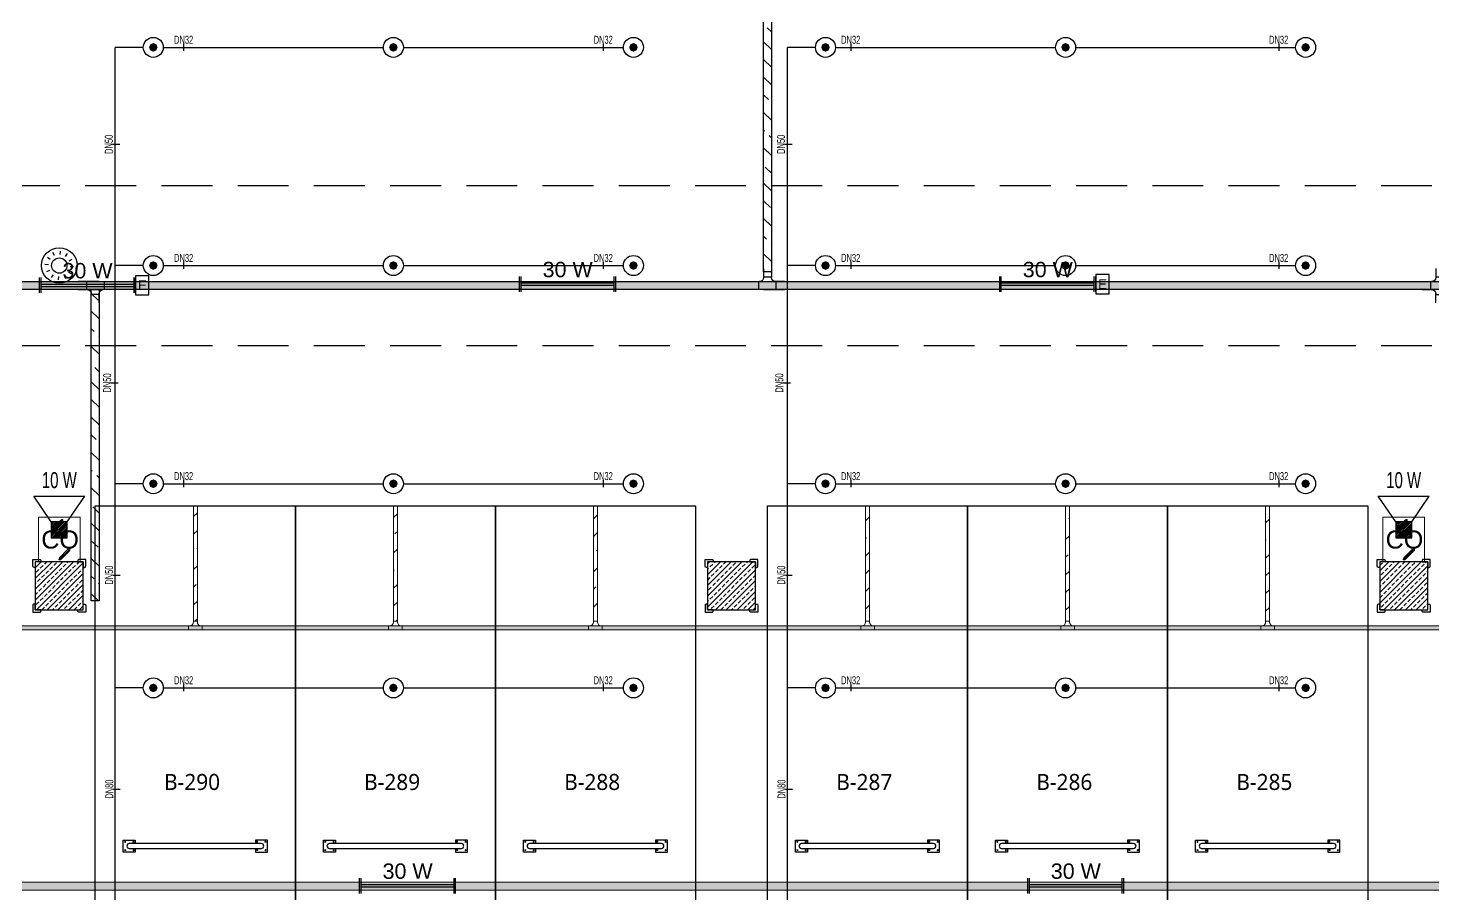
# Model space of a CAD drawing. Header units: millimetres. Extents: x -379292 to 1221486, y 92049 to 447512.
# Drawn here: x -218145 to -200590, y 212771 to 223584 of the extents above; entities that cross this region are included whole.
import ezdxf
from ezdxf.enums import TextEntityAlignment as Align

# ---------------------------------------------------------------- set-up
doc = ezdxf.new("R2010")
doc.units = ezdxf.units.MM
doc.linetypes.add('HIDDEN', pattern=[9.525, 6.35, -3.175])
for name, color, linetype in [('-M-YNGN-BORUID', 7, 'Continuous'), ('-M-YNGN-BORUUZUN', 7, 'Continuous'), ('-M-YNGN-BORUYUK', 7, 'Continuous'), ('-M-YNGN-SPR-YUK', 7, 'Continuous'), ('-M-YNGN-ZON3-CAP-', 7, 'Continuous'), ('-M-YNGN-ZON3-SPR-', 7, 'Continuous'), ('05_HATCH CONCRETE', 141, 'Continuous'), ('05_SYMBOL', 2, 'Continuous'), ('08_DEDECTOR FLASOR', 3, 'Continuous'), ('08_HORN', 4, 'Continuous'), ('08_LAMP', 4, 'Continuous'), ('08_LOUD SYSTEM', 4, 'Continuous'), ('202-A-Y-MahalAd', 141, 'Continuous'), ('E_CT_ZA', 6, 'Continuous')]:
    doc.layers.add(name, color=color, linetype=linetype)
doc.layers.add('-M-YNGN-SPR-CAPCIZGI', color=188, linetype='Continuous', plot=False)
for name, color, linetype, lineweight in [('-M-YNGN-ZON3', 6, 'SP', 30), ('08_DEDECTOR', 3, 'Continuous', 9), ('E_CT_AYDINLATMA', 3, 'Continuous', 9), ('E_CT_KIRMIZI', 1, 'Continuous', 9)]:
    doc.layers.add(name, color=color, linetype=linetype, lineweight=lineweight)
doc.styles.add('CIZGI', font='tahoma.ttf', dxfattribs={"width": 0.8, "oblique": 20})
doc.styles.add('HCAD', font='HCAD.SHX', dxfattribs={"width": 0.8, "height": 0.2})
doc.styles.add('PIPESIZE', font='hcad.shx', dxfattribs={"width": 0.8})
doc.styles.add('SPR-NOT', font='romans.shx')
doc.styles.get("Standard").update_dxf_attribs({"font": 'segoeuil.ttf'})
doc.styles.add('TR', font='tsimpali.shx', dxfattribs={"width": 0.7})
doc.styles.add('YAZI-2', font='arial.ttf', dxfattribs={"height": 2})
doc.styles.add('YAZI-3', font='arial.ttf', dxfattribs={"height": 3})
doc.linetypes.add('SP', pattern='A,2,-0.1,["SP",CIZGI,S=0.14,R=0.2,X=0,Y=-0.07],-0.255', length=2.355)
pattern_1 = [(225, (905000, -3e-07), (67.351921, -67.351921), []), (225, (904932.65, -3e-07), (67.351921, -67.351921), [47.625, -23.8125])]

# ---------------------------------------------------------------- blocks, each defined once
blk = doc.blocks.new('202_Vida')
at = {"color": 0, "linetype": 'ByBlock', "ltscale": 0.2}
for points in [[(1, 0), (-1, 0)], [(0, 1), (0, -1)]]:
    blk.add_lwpolyline(points, dxfattribs=at)
at = {"color": 0, "linetype": 'ByBlock'}
for radius in [0.42, 0.23, 0.155]:
    blk.add_circle((0, 0), radius, dxfattribs=at)
blk = doc.blocks.new('202_Stoper')
at = {"color": 0, "linetype": 'ByBlock'}
for points in [[(-750, -30), (-750, -75), (-900, -75), (-900, 75), (-750, 75), (-750, 30)], [(750, -30), (750, -75), (900, -75), (900, 75), (750, 75), (750, 30)]]:
    blk.add_lwpolyline(points, dxfattribs=at)
blk.add_lwpolyline([(825, -30, 1), (825, 30), (-825, 30, 1), (-825, -30)], format="xyb", close=True, dxfattribs=at)
at = {"color": 0, "linetype": 'ByBlock', "yscale": 10, "zscale": 10, "rotation": 180}
for p, xscale in [((-877, 53), -10), ((-772, 53), 10), ((772, 53), -10), ((877, 53), 10)]:
    blk.add_blockref('202_Vida', p, dxfattribs=dict(at, xscale=xscale))
at = {"color": 0, "linetype": 'ByBlock', "yscale": 10, "zscale": 10}
for p, xscale in [((-877, -52), 10), ((-772, -52), -10), ((772, -52), 10), ((877, -52), -10)]:
    blk.add_blockref('202_Vida', p, dxfattribs=dict(at, xscale=xscale))
blk = doc.blocks.new('202_Mahalblok')
at = {"color": 0, "linetype": 'ByBlock', "flags": 128}
blk.add_lwpolyline([(0, 0), (0, 5000), (2500, 5000), (2500, 0)], close=True, dxfattribs=at)
at = {"color": 252}
blk.add_blockref('202_Stoper', (1250, 750), dxfattribs=at)
at = {"color": 0, "linetype": 'ByBlock', "ltscale": 25}
blk.add_attdef('MAHALNO', text='', height=200, dxfattribs=at).set_placement((1209, 1390), align=Align.BOTTOM_CENTER)
blk = doc.blocks.new('bariyer')
at = {"color": 8, "ltscale": 25}
blk.add_lwpolyline([(0, -70), (15, -70, 0.414214), (30, -55), (30, 30), (-55, 30, 0.414214), (-70, 15), (-70, 0), (0, 0)], format="xyb", close=True, dxfattribs=at)
blk = doc.blocks.new('OtoParkBodrumKatMimari')
at = {"layer": '05_HATCH CONCRETE'}
h = blk.add_hatch(dxfattribs=at)
h.set_pattern_fill('ANSI33', color=8, scale=15, angle=180, style=0)
h.set_pattern_definition(pattern_1)
h.paths.add_polyline_path([(28900, 116100), (28300, 116100), (28300, 115500), (28900, 115500)])
h = blk.add_hatch(dxfattribs=at)
h.set_pattern_fill('ANSI33', color=8, scale=15, angle=180, style=0)
h.set_pattern_definition(pattern_1)
h.paths.add_polyline_path([(37300, 116100), (36700, 116100), (36700, 115500), (37300, 115500)])
h = blk.add_hatch(dxfattribs=at)
h.set_pattern_fill('ANSI33', color=8, scale=15, angle=180, style=0)
h.set_pattern_definition(pattern_1)
h.paths.add_polyline_path([(45700, 116100), (45100, 116100), (45100, 115500), (45700, 115500)])
at = {"color": 5}
for points in [[(28900, 116100), (28300, 116100), (28300, 115500), (28900, 115500)], [(37300, 116100), (36700, 116100), (36700, 115500), (37300, 115500)], [(45700, 116100), (45100, 116100), (45100, 115500), (45700, 115500)]]:
    blk.add_lwpolyline(points, close=True, dxfattribs=at)
at = {"layer": '05_SYMBOL', "color": 252, "linetype": 'HIDDEN', "ltscale": 100}
for points in [[(19400, 120800), (128500, 120800)], [(19400, 118800), (135650, 118800)]]:
    blk.add_lwpolyline(points, dxfattribs=at)
at = {"layer": '05_SYMBOL', "color": 8, "xscale": -1}
for p in [(28300, 116100), (36700, 116100), (45100, 116100)]:
    blk.add_blockref('bariyer', p, dxfattribs=at)
at = {"layer": '05_SYMBOL', "color": 8}
for p in [(28900, 116100), (37300, 116100), (45700, 116100)]:
    blk.add_blockref('bariyer', p, dxfattribs=at)
at = {"layer": '05_SYMBOL', "color": 8, "rotation": 180}
for p in [(28300, 115500), (36700, 115500), (45100, 115500)]:
    blk.add_blockref('bariyer', p, dxfattribs=at)
at = {"layer": '05_SYMBOL', "color": 8, "xscale": -1, "rotation": 180}
for p in [(28900, 115500), (37300, 115500), (45700, 115500)]:
    blk.add_blockref('bariyer', p, dxfattribs=at)
at = {"layer": '202-A-Y-MahalAd', "color": 8, "ltscale": 25}
for p, values in [((29050, 111800), {'MAHALNO': 'B-290'}), ((31550, 111800), {'MAHALNO': 'B-289'}), ((34050, 111800), {'MAHALNO': 'B-288'}), ((37450, 111800), {'MAHALNO': 'B-287'}), ((39950, 111800), {'MAHALNO': 'B-286'}), ((42450, 111800), {'MAHALNO': 'B-285'})]:
    blk.add_blockref('202_Mahalblok', p, dxfattribs=at).add_auto_attribs(values)
blk = doc.blocks.new('SP-C-UP-12')
at = {"ltscale": 10}
blk.add_line((0, 0), (0, 0), dxfattribs=at)
at = {"color": 1, "linetype": 'Continuous'}
blk.add_circle((0, 0), 12.5, dxfattribs=at)
at = {"ltscale": 10}
for points in [[(-5.4, 0), (-3.8, 3.8), (-3.8, -3.8), (0, 5.4)], [(-3.8, -3.8), (0, 5.4), (0, -5.4), (3.8, 3.8)], [(0, -5.4), (3.8, 3.8), (3.8, -3.8), (5.4, 0)]]:
    blk.add_solid(points, dxfattribs=at)
at = {"layer": '-M-YNGN-SPR-YUK', "style": 'SPR-NOT', "width": 0.5, "flags": 9}
for tag, p in [('YUK', (0, 17.8)), ('CAP', (0, 14.4)), ('TIP', (0.2, 10.8))]:
    blk.add_attdef(tag, text='', height=2.5, dxfattribs=at).set_placement(p, align=Align.MIDDLE_CENTER)
blk = doc.blocks.new('SPRKL100')
at = {"layer": '-M-YNGN-SPR-CAPCIZGI'}
blk.add_line((0, 0.43), (0, -0.43), dxfattribs=at)
at = {"layer": '-M-YNGN-BORUID', "color": 0, "style": 'HCAD', "width": 0.8, "flags": 1}
blk.add_attdef('DIC', text='', height=0.4, dxfattribs=at).set_placement((0, -1.69), align=Align.CENTER)
at = {"layer": '-M-YNGN-BORUUZUN', "color": 0, "style": 'HCAD', "width": 0.7}
blk.add_attdef('BOY', text='', height=0.8, dxfattribs=at).set_placement((0, -1.08), align=Align.CENTER)
at = {"layer": '-M-YNGN-BORUYUK', "color": 6, "style": 'PIPESIZE', "width": 0.8}
blk.add_attdef('YUK', text='', height=0.5, dxfattribs=at).set_placement((0, 1.87), align=Align.CENTER)
at = {"color": 0, "style": 'PIPESIZE', "width": 0.7}
blk.add_attdef('CAP', text='', height=1, dxfattribs=at).set_placement((0, 0.45), align=Align.CENTER)
blk = doc.blocks.new('A$C69E75EAE')
at = {"layer": '-M-YNGN-ZON3', "ltscale": 500}
for p, q in [((2062.3, -2469.7), (2027.3, -2469.7)), ((2027.3, -7817.2), (2027.3, -2469.7)), ((2087.3, -2469.7), (2362.3, -2469.7)), ((2387.3, -2469.7), (2662.3, -2469.7)), ((2902.3, -2469.7), (2867.3, -2469.7)), ((2867.3, -7817.2), (2867.3, -2469.7)), ((2927.3, -2469.7), (3202.3, -2469.7)), ((3227.3, -2469.7), (3502.3, -2469.7)), ((2062.3, -2742.2), (2027.3, -2742.2)), ((2087.3, -2742.2), (2362.3, -2742.2)), ((2387.3, -2742.2), (2662.3, -2742.2)), ((2902.3, -2742.2), (2867.3, -2742.2)), ((2927.3, -2742.2), (3202.3, -2742.2)), ((3227.3, -2742.2), (3502.3, -2742.2)), ((2062.3, -3014.7), (2027.3, -3014.7)), ((2087.3, -3014.7), (2362.3, -3014.7)), ((2387.3, -3014.7), (2662.3, -3014.7)), ((2902.3, -3014.7), (2867.3, -3014.7)), ((2927.3, -3014.7), (3202.3, -3014.7)), ((3227.3, -3014.7), (3502.3, -3014.7)), ((2062.3, -3269.7), (2027.3, -3269.7)), ((2087.3, -3269.7), (2362.3, -3269.7)), ((2387.3, -3269.7), (2662.3, -3269.7)), ((2902.3, -3269.7), (2867.3, -3269.7)), ((2927.3, -3269.7), (3202.3, -3269.7)), ((3227.3, -3269.7), (3502.3, -3269.7))]:
    blk.add_line(p, q, dxfattribs=at)
at = {"layer": '-M-YNGN-ZON3-CAP-'}
ref = blk.add_blockref('SPRKL100', (2112.7, -2469.7), dxfattribs=dict(at, xscale=10, yscale=10, zscale=10, rotation=359.9999997800978))
ref.add_attrib('CAP', 'DN32', dxfattribs={"layer": '0', "color": 0, "height": 10, "rotation": 360, "style": 'PIPESIZE', "width": 0.7}).set_placement((2112.7, -2465.2), align=Align.CENTER)
ref = blk.add_blockref('SPRKL100', (2637, -2469.7), dxfattribs=dict(at, xscale=10, yscale=10, zscale=10, rotation=359.9999997800978))
ref.add_attrib('CAP', 'DN32', dxfattribs={"layer": '0', "color": 0, "height": 10, "rotation": 360, "style": 'PIPESIZE', "width": 0.7}).set_placement((2637, -2465.2), align=Align.CENTER)
ref = blk.add_blockref('SPRKL100', (2946.3, -2469.7), dxfattribs=dict(at, xscale=10, yscale=10, zscale=10, rotation=359.9999997800978))
ref.add_attrib('CAP', 'DN32', dxfattribs={"layer": '0', "color": 0, "height": 10, "rotation": 360, "style": 'PIPESIZE', "width": 0.7}).set_placement((2946.3, -2465.2), align=Align.CENTER)
ref = blk.add_blockref('SPRKL100', (3481.1, -2469.7), dxfattribs=dict(at, xscale=10, yscale=10, zscale=10, rotation=359.9999997800978))
ref.add_attrib('CAP', 'DN32', dxfattribs={"layer": '0', "color": 0, "height": 10, "rotation": 360, "style": 'PIPESIZE', "width": 0.7}).set_placement((3481.1, -2465.2), align=Align.CENTER)
ref = blk.add_blockref('SPRKL100', (2028.7, -2590.8), dxfattribs=dict(at, xscale=10.00000000000001, yscale=10.00000000000001, zscale=10.00000000000001, rotation=90))
ref.add_attrib('CAP', 'DN50', dxfattribs={"layer": '0', "color": 0, "height": 10, "rotation": 90, "style": 'PIPESIZE', "width": 0.7}).set_placement((2024.2, -2590.8), align=Align.CENTER)
ref = blk.add_blockref('SPRKL100', (2868.7, -2590.8), dxfattribs=dict(at, xscale=10.00000000000001, yscale=10.00000000000001, zscale=10.00000000000001, rotation=90))
ref.add_attrib('CAP', 'DN50', dxfattribs={"layer": '0', "color": 0, "height": 10, "rotation": 90, "style": 'PIPESIZE', "width": 0.7}).set_placement((2864.2, -2590.8), align=Align.CENTER)
ref = blk.add_blockref('SPRKL100', (2112.7, -2742.2), dxfattribs=dict(at, xscale=10, yscale=10, zscale=10, rotation=359.9999997800978))
ref.add_attrib('CAP', 'DN32', dxfattribs={"layer": '0', "color": 0, "height": 10, "rotation": 360, "style": 'PIPESIZE', "width": 0.7}).set_placement((2112.7, -2737.7), align=Align.CENTER)
ref = blk.add_blockref('SPRKL100', (2637, -2742.2), dxfattribs=dict(at, xscale=10, yscale=10, zscale=10, rotation=359.9999997800978))
ref.add_attrib('CAP', 'DN32', dxfattribs={"layer": '0', "color": 0, "height": 10, "rotation": 360, "style": 'PIPESIZE', "width": 0.7}).set_placement((2637, -2737.7), align=Align.CENTER)
ref = blk.add_blockref('SPRKL100', (2946.3, -2742.2), dxfattribs=dict(at, xscale=10, yscale=10, zscale=10, rotation=359.9999997800978))
ref.add_attrib('CAP', 'DN32', dxfattribs={"layer": '0', "color": 0, "height": 10, "rotation": 360, "style": 'PIPESIZE', "width": 0.7}).set_placement((2946.3, -2737.7), align=Align.CENTER)
ref = blk.add_blockref('SPRKL100', (3481.1, -2742.2), dxfattribs=dict(at, xscale=10, yscale=10, zscale=10, rotation=359.9999997800978))
ref.add_attrib('CAP', 'DN32', dxfattribs={"layer": '0', "color": 0, "height": 10, "rotation": 360, "style": 'PIPESIZE', "width": 0.7}).set_placement((3481.1, -2737.7), align=Align.CENTER)
ref = blk.add_blockref('SPRKL100', (2026.6, -2888.9), dxfattribs=dict(at, xscale=10.00000000000001, yscale=10.00000000000001, zscale=10.00000000000001, rotation=90))
ref.add_attrib('CAP', 'DN50', dxfattribs={"layer": '0', "color": 0, "height": 10, "rotation": 90, "style": 'PIPESIZE', "width": 0.7}).set_placement((2022.1, -2888.9), align=Align.CENTER)
ref = blk.add_blockref('SPRKL100', (2866.6, -2888.9), dxfattribs=dict(at, xscale=10.00000000000001, yscale=10.00000000000001, zscale=10.00000000000001, rotation=90))
ref.add_attrib('CAP', 'DN50', dxfattribs={"layer": '0', "color": 0, "height": 10, "rotation": 90, "style": 'PIPESIZE', "width": 0.7}).set_placement((2862.1, -2888.9), align=Align.CENTER)
ref = blk.add_blockref('SPRKL100', (2112.7, -3014.7), dxfattribs=dict(at, xscale=10, yscale=10, zscale=10, rotation=359.9999997800978))
ref.add_attrib('CAP', 'DN32', dxfattribs={"layer": '0', "color": 0, "height": 10, "rotation": 360, "style": 'PIPESIZE', "width": 0.7}).set_placement((2112.7, -3010.2), align=Align.CENTER)
ref = blk.add_blockref('SPRKL100', (2637, -3014.7), dxfattribs=dict(at, xscale=10, yscale=10, zscale=10, rotation=359.9999997800978))
ref.add_attrib('CAP', 'DN32', dxfattribs={"layer": '0', "color": 0, "height": 10, "rotation": 360, "style": 'PIPESIZE', "width": 0.7}).set_placement((2637, -3010.2), align=Align.CENTER)
ref = blk.add_blockref('SPRKL100', (2946.3, -3014.7), dxfattribs=dict(at, xscale=10, yscale=10, zscale=10, rotation=359.9999997800978))
ref.add_attrib('CAP', 'DN32', dxfattribs={"layer": '0', "color": 0, "height": 10, "rotation": 360, "style": 'PIPESIZE', "width": 0.7}).set_placement((2946.3, -3010.2), align=Align.CENTER)
ref = blk.add_blockref('SPRKL100', (3481.1, -3014.7), dxfattribs=dict(at, xscale=10, yscale=10, zscale=10, rotation=359.9999997800978))
ref.add_attrib('CAP', 'DN32', dxfattribs={"layer": '0', "color": 0, "height": 10, "rotation": 360, "style": 'PIPESIZE', "width": 0.7}).set_placement((3481.1, -3010.2), align=Align.CENTER)
ref = blk.add_blockref('SPRKL100', (2029, -3128.9), dxfattribs=dict(at, xscale=10.00000000000001, yscale=10.00000000000001, zscale=10.00000000000001, rotation=90))
ref.add_attrib('CAP', 'DN50', dxfattribs={"layer": '0', "color": 0, "height": 10, "rotation": 90, "style": 'PIPESIZE', "width": 0.7}).set_placement((2024.5, -3128.9), align=Align.CENTER)
ref = blk.add_blockref('SPRKL100', (2869, -3128.9), dxfattribs=dict(at, xscale=10.00000000000001, yscale=10.00000000000001, zscale=10.00000000000001, rotation=90))
ref.add_attrib('CAP', 'DN50', dxfattribs={"layer": '0', "color": 0, "height": 10, "rotation": 90, "style": 'PIPESIZE', "width": 0.7}).set_placement((2864.5, -3128.9), align=Align.CENTER)
ref = blk.add_blockref('SPRKL100', (2112.7, -3269.7), dxfattribs=dict(at, xscale=10, yscale=10, zscale=10, rotation=359.9999997800978))
ref.add_attrib('CAP', 'DN32', dxfattribs={"layer": '0', "color": 0, "height": 10, "rotation": 360, "style": 'PIPESIZE', "width": 0.7}).set_placement((2112.7, -3265.2), align=Align.CENTER)
ref = blk.add_blockref('SPRKL100', (2637, -3269.7), dxfattribs=dict(at, xscale=10, yscale=10, zscale=10, rotation=359.9999997800978))
ref.add_attrib('CAP', 'DN32', dxfattribs={"layer": '0', "color": 0, "height": 10, "rotation": 360, "style": 'PIPESIZE', "width": 0.7}).set_placement((2637, -3265.2), align=Align.CENTER)
ref = blk.add_blockref('SPRKL100', (2946.3, -3269.7), dxfattribs=dict(at, xscale=10, yscale=10, zscale=10, rotation=359.9999997800978))
ref.add_attrib('CAP', 'DN32', dxfattribs={"layer": '0', "color": 0, "height": 10, "rotation": 360, "style": 'PIPESIZE', "width": 0.7}).set_placement((2946.3, -3265.2), align=Align.CENTER)
ref = blk.add_blockref('SPRKL100', (3481.1, -3269.7), dxfattribs=dict(at, xscale=10, yscale=10, zscale=10, rotation=359.9999997800978))
ref.add_attrib('CAP', 'DN32', dxfattribs={"layer": '0', "color": 0, "height": 10, "rotation": 360, "style": 'PIPESIZE', "width": 0.7}).set_placement((3481.1, -3265.2), align=Align.CENTER)
ref = blk.add_blockref('SPRKL100', (2029.3, -3396.2), dxfattribs=dict(at, xscale=10.00000000000001, yscale=10.00000000000001, zscale=10.00000000000001, rotation=90))
ref.add_attrib('CAP', 'DN80', dxfattribs={"layer": '0', "color": 0, "height": 10, "rotation": 90, "style": 'PIPESIZE', "width": 0.7}).set_placement((2024.8, -3396.2), align=Align.CENTER)
ref = blk.add_blockref('SPRKL100', (2869.3, -3396.2), dxfattribs=dict(at, xscale=10.00000000000001, yscale=10.00000000000001, zscale=10.00000000000001, rotation=90))
ref.add_attrib('CAP', 'DN80', dxfattribs={"layer": '0', "color": 0, "height": 10, "rotation": 90, "style": 'PIPESIZE', "width": 0.7}).set_placement((2864.8, -3396.2), align=Align.CENTER)
at = {"layer": '-M-YNGN-ZON3-SPR-'}
for p in [(2074.8, -2469.7), (2374.8, -2469.7), (2674.8, -2469.7), (2914.8, -2469.7), (3214.8, -2469.7), (3514.8, -2469.7), (2074.8, -2742.2), (2374.8, -2742.2), (2674.8, -2742.2), (2914.8, -2742.2), (3214.8, -2742.2), (3514.8, -2742.2), (2074.8, -3014.7), (2374.8, -3014.7), (2674.8, -3014.7), (2914.8, -3014.7), (3214.8, -3014.7), (3514.8, -3014.7), (2074.8, -3269.7), (2374.8, -3269.7), (2674.8, -3269.7), (2914.8, -3269.7), (3214.8, -3269.7), (3514.8, -3269.7)]:
    blk.add_blockref('SP-C-UP-12', p, dxfattribs=at)
blk = doc.blocks.new('*U609')
h = blk.add_hatch()
h.set_pattern_fill('ANSI33', color=0, scale=50, angle=1, style=0)
h.paths.add_polyline_path([(-8115, 100), (41033, 100), (41033, 0), (-8115, 0)])
at = {"color": 0}
blk.add_lwpolyline([(-8115, 100), (41033, 100), (41033, 0), (-8115, 0)], close=True, dxfattribs=at)
at = {"ltscale": 25, "flags": 1}
for tag, p in [('YUKSEKLIK', (-229, -149)), ('KALINLIK', (-229, -213))]:
    blk.add_attdef(tag, p, '', height=50, dxfattribs=at)
blk = doc.blocks.new('*U652')
h = blk.add_hatch()
h.set_pattern_fill('ANSI33', color=0, scale=50, angle=1, style=0)
h.paths.add_polyline_path([(-115024, 100), (-249, 100), (-249, 0), (-115024, 0)])
at = {"color": 0}
blk.add_lwpolyline([(-115024, 100), (-249, 100), (-249, 0), (-115024, 0)], close=True, dxfattribs=at)
at = {"ltscale": 25, "flags": 1}
for tag, p in [('YUKSEKLIK', (-229, -149)), ('KALINLIK', (-229, -213))]:
    blk.add_attdef(tag, p, '', height=50, dxfattribs=at)
blk = doc.blocks.new('*U683')
h = blk.add_hatch()
h.set_pattern_fill('ANSI33', color=0, scale=50, angle=1, style=0)
h.paths.add_polyline_path([(-14068, 100), (100307, 100), (100307, 0), (-14068, 0)])
at = {"color": 0}
blk.add_lwpolyline([(-14068, 100), (100307, 100), (100307, 0), (-14068, 0)], close=True, dxfattribs=at)
at = {"ltscale": 25, "flags": 1}
for tag, p in [('YUKSEKLIK', (-229, -149)), ('KALINLIK', (-229, -213))]:
    blk.add_attdef(tag, p, '', height=50, dxfattribs=at)
blk = doc.blocks.new('*U740')
h = blk.add_hatch()
h.set_pattern_fill('ANSI33', color=0, scale=50, angle=1, style=0)
h.paths.add_polyline_path([(-48954, 50), (4646, 50), (4646, 0), (-48954, 0)])
at = {"color": 0}
blk.add_lwpolyline([(-48954, 50), (4646, 50), (4646, 0), (-48954, 0)], close=True, dxfattribs=at)
at = {"ltscale": 25, "flags": 1}
for tag, p in [('YUKSEKLIK', (-229, -149)), ('KALINLIK', (-229, -213))]:
    blk.add_attdef(tag, p, '', height=50, dxfattribs=at)
blk = doc.blocks.new('*U810')
h = blk.add_hatch()
h.set_pattern_fill('ANSI33', color=0, scale=50, angle=1, style=0)
h.paths.add_polyline_path([(-3797, 100), (91, 100), (91, 0), (-3797, 0)])
at = {"color": 0}
blk.add_lwpolyline([(-3797, 100), (91, 100), (91, 0), (-3797, 0)], close=True, dxfattribs=at)
at = {"ltscale": 25, "flags": 1}
for tag, p in [('YUKSEKLIK', (-229, -149)), ('KALINLIK', (-229, -213))]:
    blk.add_attdef(tag, p, '', height=50, dxfattribs=at)
blk = doc.blocks.new('*U330')
at = {"color": 0}
for p, q in [((264, 264), (-164, 264)), ((-60, 264), (-60, 164)), ((0, 264), (264, 264)), ((160, 264), (160, 164)), ((-164, 164), (-50, 164)), ((0, 0), (0, 114)), ((0, 104), (100, 104)), ((100, 0), (100, 114)), ((264, 164), (150, 164))]:
    blk.add_line(p, q, dxfattribs=at)
for centre, start, end in [((-50, 114), 0, 90), ((150, 114), 90, 180)]:
    blk.add_arc(centre, 50, start, end, dxfattribs=at)
blk = doc.blocks.new('*U815')
h = blk.add_hatch()
h.set_pattern_fill('ANSI33', color=0, scale=50, angle=1, style=0)
h.paths.add_polyline_path([(-4483, 100), (9, 100), (9, 0), (-4483, 0)])
at = {"color": 0}
blk.add_lwpolyline([(-4483, 100), (9, 100), (9, 0), (-4483, 0)], close=True, dxfattribs=at)
at = {"ltscale": 25, "flags": 1}
for tag, p in [('YUKSEKLIK', (-229, -149)), ('KALINLIK', (-229, -213))]:
    blk.add_attdef(tag, p, '', height=50, dxfattribs=at)
blk = doc.blocks.new('*U333')
at = {"color": 0}
for p, q in [((264, 264), (-164, 264)), ((-60, 264), (-60, 164)), ((0, 264), (264, 264)), ((160, 264), (160, 164)), ((-164, 164), (-50, 164)), ((0, 0), (0, 114)), ((0, 104), (100, 104)), ((100, 0), (100, 114)), ((264, 164), (150, 164))]:
    blk.add_line(p, q, dxfattribs=at)
for centre, start, end in [((-50, 114), 0, 90), ((150, 114), 90, 180)]:
    blk.add_arc(centre, 50, start, end, dxfattribs=at)
blk = doc.blocks.new('*U335')
at = {"color": 0}
for p, q in [((0, 428), (0, 314)), ((100, 428), (100, 314)), ((-164, 264), (-50, 264)), ((-60, 264), (-60, 164)), ((0, 324), (100, 324)), ((264, 264), (150, 264)), ((160, 264), (160, 164)), ((-164, 164), (-50, 164)), ((0, 0), (0, 114)), ((0, 104), (100, 104)), ((100, 0), (100, 114)), ((264, 164), (150, 164))]:
    blk.add_line(p, q, dxfattribs=at)
for centre, start, end in [((-50, 314), 270, 0), ((150, 314), 180, 270), ((-50, 114), 0, 90), ((150, 114), 90, 180)]:
    blk.add_arc(centre, 50, start, end, dxfattribs=at)
blk = doc.blocks.new('40 W SIVA ÜSTÜ ETANJ LED 50')
at = {"layer": '08_LAMP'}
for p, q in [((-625, -100), (-625, 100)), ((-605, -100), (-605, 100)), ((-605, 15), (605, 15)), ((605, -100), (605, 100)), ((625, -100), (625, 100)), ((-605, -15), (605, -15))]:
    blk.add_line(p, q, dxfattribs=at)
at = {"layer": '08_LAMP', "color": 2, "style": 'YAZI-2'}
blk.add_text('30 W', height=200, dxfattribs=at).set_placement((0, 90), align=Align.CENTER)
blk = doc.blocks.new('40 W SIVA ÜSTÜ ETANJ LED 50--')
at = {"layer": '08_LAMP'}
for p, q in [((-625, -100), (-625, 100)), ((-605, -100), (-605, 100)), ((-605, 15), (605, 15)), ((605, -100), (605, 100)), ((625, -100), (625, 100)), ((-605, -15), (605, -15))]:
    blk.add_line(p, q, dxfattribs=at)
at = {"layer": '08_LAMP', "color": 2, "style": 'YAZI-2'}
blk.add_text('30 W', height=200, dxfattribs=at).set_placement((0, 90), align=Align.CENTER)
blk = doc.blocks.new('40 W SIVA ÜSTÜ ETANJ LED E 50')
at = {"layer": '08_LAMP'}
for p, q in [((-625, -100), (-625, 100)), ((-605, -100), (-605, 100)), ((-605, 15), (605, 15)), ((605, -100), (605, 100)), ((625, -100), (625, 100)), ((-605, -15), (605, -15))]:
    blk.add_line(p, q, dxfattribs=at)
blk.add_lwpolyline([(625, -125), (800, -125), (800, 125), (625, 125)], close=True, dxfattribs=at)
at = {"layer": '08_LAMP', "color": 2, "style": 'YAZI-2'}
blk.add_text('30 W', height=200, dxfattribs=at).set_placement((0, 90), align=Align.CENTER)
blk.add_text('E', height=125, dxfattribs=at).set_placement((713, 0), align=Align.MIDDLE)
blk = doc.blocks.new('CO 250')
at = {"layer": '08_DEDECTOR'}
for p, q in [((17, 243), (-84, 142)), ((45, 251), (-74, 132)), ((37, 223), (-64, 122)), ((45, 250), (45, 243)), ((114, -136), (-5, -255)), ((104, -126), (3, -227)), ((124, -146), (23, -247)), ((-5, -247), (-5, -255)), ((-5, -255), (3, -255))]:
    blk.add_line(p, q, dxfattribs=at)
at = {"layer": '08_DEDECTOR', "ltscale": 25}
blk.add_lwpolyline([(-262, 278), (-262, -278), (262, -278), (262, 278)], close=True, dxfattribs=at)
at = {"layer": '08_DEDECTOR'}
for centre, radius, start, end in [((37, 223), 27.7, 72.9688, 135), ((17, 243), 27.7, 315, 0), ((-55, 112), 41.6, 135, 180), ((-55, 112), 27.7, 135, 180), ((-55, 112), 13.9, 135, 180), ((95, -116), 13.9, 315, 350.4112), ((95, -116), 27.7, 315, 355.2224), ((95, -116), 41.6, 315, 356.817), ((23, -247), 27.7, 135, 180), ((3, -227), 27.7, 270, 315)]:
    blk.add_arc(centre, radius, start, end, dxfattribs=at)
at = {"layer": '08_DEDECTOR', "color": 3, "style": 'YAZI-3'}
blk.add_text('CO', height=225, dxfattribs=at).set_placement((-226, -113))
blk = doc.blocks.new('KORNA ORT TAVAN')
at = {"layer": '08_HORN', "color": 3}
for p, q in [((10, 137), (13, 179)), ((-137, 10), (-179, 13)), ((-114, 77), (-149, 101)), ((-60, 124), (-79, 162)), ((77, 114), (101, 149)), ((124, 60), (162, 79)), ((-124, -60), (-162, -79)), ((-77, -114), (-101, -149)), ((-10, -137), (-13, -179)), ((60, -124), (79, -162)), ((114, -77), (149, -101)), ((137, -10), (179, -13))]:
    blk.add_line(p, q, dxfattribs=at)
at = {"layer": '08_HORN', "color": 1}
for major_axis, start_param, end_param in [((0, 222), 4.712358, 10.995543), ((0, 95.8), -1.570763777940356, 4.712421529239229)]:
    blk.add_ellipse((0, 0), major_axis=major_axis, ratio=1, start_param=start_param, end_param=end_param, dxfattribs=at)
blk = doc.blocks.new('15 W HORN 100_HARİCİ TİP')
at = {"layer": '08_LOUD SYSTEM'}
h = blk.add_hatch(dxfattribs=at)
h.set_pattern_fill('ANSI31', color=2, scale=4.8)
h.set_pattern_definition([(45, (-341645.439, -380325.335), (-10.77630735, 10.77630735), [])])
h.paths.add_polyline_path([(-100, 0), (100, 0), (100, 200), (-100, 200)])
at = {"layer": '08_LOUD SYSTEM', "ltscale": 2}
for p, q in [((-320, 520), (320, 520)), ((-100, 200), (-320, 520)), ((100, 200), (320, 520))]:
    blk.add_line(p, q, dxfattribs=at)
at = {"layer": '08_LOUD SYSTEM'}
blk.add_lwpolyline([(100, 0), (100, 200), (-100, 200), (-100, 0)], close=True, dxfattribs=at)
at = {"layer": '08_LOUD SYSTEM', "color": 2, "ltscale": 2, "style": 'TR', "width": 0.7}
blk.add_text('10 W', height=200, dxfattribs=at).set_placement((0, 620), align=Align.CENTER)
blk = doc.blocks.new('*U1011')
h = blk.add_hatch()
h.set_pattern_fill('ANSI33', color=0, scale=50, angle=1, style=0)
h.paths.add_polyline_path([(-2093, 50), (-653, 50), (-653, 0), (-2093, 0)])
at = {"color": 0}
blk.add_lwpolyline([(-2093, 50), (-653, 50), (-653, 0), (-2093, 0)], close=True, dxfattribs=at)
at = {"ltscale": 25, "flags": 1}
for tag, p in [('YUKSEKLIK', (-229, -149)), ('KALINLIK', (-229, -213))]:
    blk.add_attdef(tag, p, '', height=50, dxfattribs=at)
blk = doc.blocks.new('*U1012')
at = {"color": 0}
for p, q in [((214, 214), (-164, 214)), ((-60, 214), (-60, 164)), ((0, 214), (214, 214)), ((110, 214), (110, 164)), ((-164, 164), (-50, 164)), ((0, 0), (0, 114)), ((0, 104), (50, 104)), ((50, 0), (50, 114)), ((214, 164), (100, 164))]:
    blk.add_line(p, q, dxfattribs=at)
for centre, start, end in [((-50, 114), 0, 90), ((100, 114), 90, 180)]:
    blk.add_arc(centre, 50, start, end, dxfattribs=at)

msp = doc.modelspace()

# ---------------------------------------------------------------- block references
at = {"color": 8}
msp.add_blockref('OtoParkBodrumKatMimari', (-246354.8, 100818.8), dxfattribs=at)

# ---------------------------------------------------------------- next in the draw order: block references
at = {"layer": '-M-YNGN-ZON3', "ltscale": 25, "xscale": 10, "yscale": 10, "zscale": 10}
msp.add_blockref('A$C69E75EAE', (-237328.2, 248041), dxfattribs=at)
at = {"layer": '08_DEDECTOR'}
for p in [(-217754.8, 217197.2), (-200954.8, 217197.2)]:
    msp.add_blockref('CO 250', p, dxfattribs=at)
at = {"layer": '08_DEDECTOR FLASOR'}
msp.add_blockref('KORNA ORT TAVAN', (-217754.8, 220618.8), dxfattribs=at)
at = {"layer": '08_LAMP', "xscale": 0.96, "yscale": 0.96, "zscale": 0.96}
for name, p in [('40 W SIVA ÜSTÜ ETANJ LED 50--', (-211402.1, 220386.7)), ('40 W SIVA ÜSTÜ ETANJ LED E 50', (-205402.1, 220386.7)), ('40 W SIVA ÜSTÜ ETANJ LED E 50', (-217402.1, 220372.3)), ('40 W SIVA ÜSTÜ ETANJ LED 50', (-213402.1, 212872.8)), ('40 W SIVA ÜSTÜ ETANJ LED 50', (-205052.1, 212872.8))]:
    msp.add_blockref(name, p, dxfattribs=at)
at = {"layer": '08_LOUD SYSTEM'}
for p in [(-217754.8, 217218.8), (-200954.8, 217218.8)]:
    msp.add_blockref('15 W HORN 100_HARİCİ TİP', p, dxfattribs=at)
at = {"layer": 'E_CT_AYDINLATMA'}
msp.add_blockref('*U683', (-215536.5, 220318.6), dxfattribs=at)
at = {"layer": 'E_CT_AYDINLATMA', "xscale": -1, "rotation": 180}
msp.add_blockref('*U609', (-216488, 212918.8), dxfattribs=at)
at = {"layer": 'E_CT_KIRMIZI', "color": 1, "xscale": -1, "rotation": 89.99999999999993}
for p in [(-216029.8, 215525.8), (-213529.8, 215525.8), (-211029.8, 215525.8), (-207629.8, 215525.8), (-205129.8, 215525.8), (-202629.8, 215525.8)]:
    msp.add_blockref('*U1011', p, dxfattribs=at)
at = {"layer": 'E_CT_KIRMIZI', "color": 2, "xscale": -1, "rotation": 180}
for p in [(-216079.8, 216282.8), (-213579.8, 216282.8), (-211079.8, 216282.8), (-207679.8, 216282.8), (-205179.8, 216282.8), (-202679.8, 216282.8)]:
    msp.add_blockref('*U1012', p, dxfattribs=at)
at = {"layer": 'E_CT_KIRMIZI', "color": 1, "rotation": 180}
msp.add_blockref('*U740', (-225158.3, 216118.8), dxfattribs=at)
at = {"layer": 'E_CT_ZA', "color": 112}
for name, p, rotation in [('*U815', (-208954.8, 220548), 270), ('*U652', (-230054.1, 220418.6), 180), ('*U810', (-217254.8, 220227.5), 90)]:
    msp.add_blockref(name, p, dxfattribs=dict(at, rotation=rotation))
at = {"layer": 'E_CT_ZA', "color": 2, "xscale": -1, "rotation": 180}
for name, p in [('*U333', (-208954.8, 220582.6)), ('*U335', (-200554.8, 220582.6))]:
    msp.add_blockref(name, p, dxfattribs=at)
at = {"layer": 'E_CT_ZA', "color": 2, "xscale": -1}
msp.add_blockref('*U330', (-217254.8, 220154.6), dxfattribs=at)

doc.saveas('drawing.dxf')
